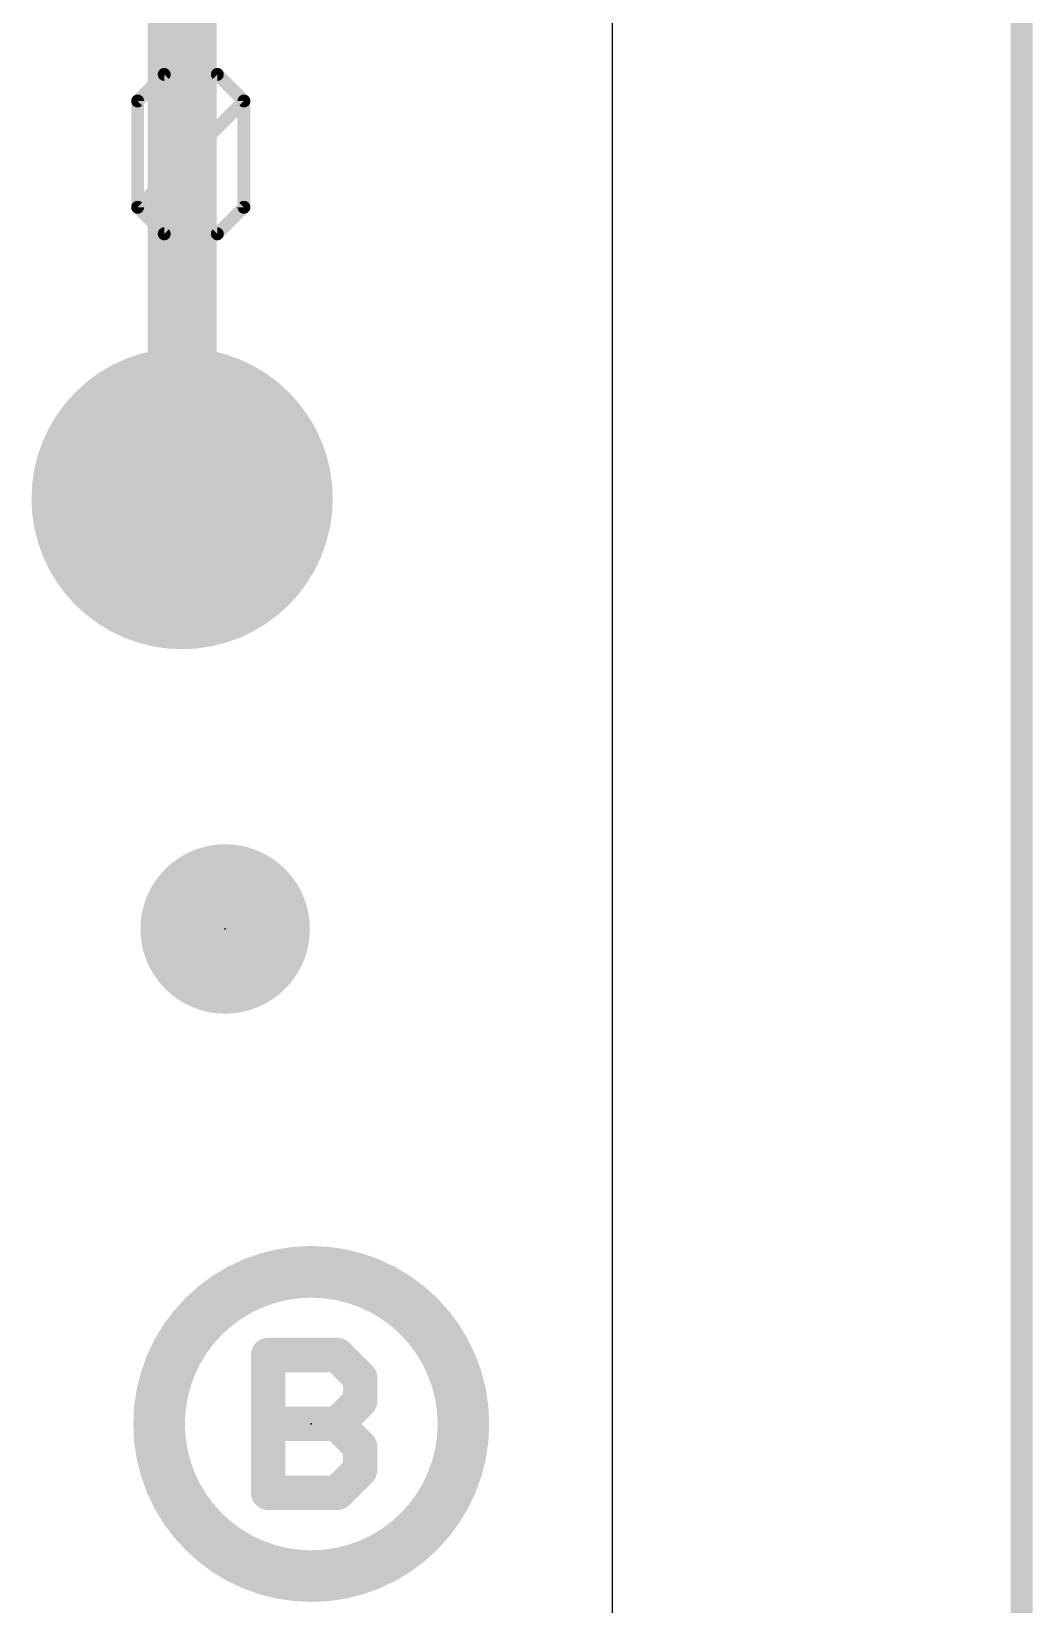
# Model space of a CAD drawing. Extents: x -7.7 to 68.6, y -5.3 to 60.5.
# Drawn here: x 62.61 to 68.52, y 40.46 to 49.75 of the extents above; entities that cross this region are included whole.
import ezdxf

# ---------------------------------------------------------------- set-up
doc = ezdxf.new("R2010")
doc.units = 0
for name, color, linetype in [('1', 12, 'CONTINUOUS'), ('17', 110, 'CONTINUOUS'), ('20', 4, 'CONTINUOUS'), ('21', 40, 'CONTINUOUS'), ('23', 53, 'CONTINUOUS'), ('47', 253, 'CONTINUOUS'), ('51', 253, 'CONTINUOUS')]:
    doc.layers.add(name, color=color, linetype=linetype)

# ---------------------------------------------------------------- blocks, each defined once
blk = doc.blocks.new('PIE')
at = {"const_width": 0.5}
blk.add_lwpolyline([(0, -0.25, 1), (0, 0.25, 1), (0, -0.25)], format="xyb", dxfattribs=at)
blk = doc.blocks.new('RECT')
blk.add_solid([(-0.5, -0.5), (0.5, -0.5), (-0.5, 0.5), (0.5, 0.5)])
blk = doc.blocks.new('ROUNDP')
at = {"const_width": 0.5}
blk.add_lwpolyline([(0, -0.25, 1), (0, 0.25, 1), (0, -0.25)], format="xyb", dxfattribs=at)

msp = doc.modelspace()

# ---------------------------------------------------------------- linework, layer by layer
at = {"layer": '1', "const_width": 0.4064}
msp.add_lwpolyline([(63.5, 50.8), (63.5, 46.99)], dxfattribs=at)
at = {"layer": '1', "const_width": 0.2032}
msp.add_lwpolyline([(63.3984, 46.99, 1), (63.6016, 46.99)], format="xyb", dxfattribs=at)
at = {"layer": '20'}
msp.add_line((66.04, 40.386), (66.04, 51.816), dxfattribs=at)
at = {"layer": '21'}
for points, const_width in [([(63.2376, 49.3359), (63.3943, 49.4927)], 0.0762), ([(63.3943, 49.4927), (63.7079, 49.4927)], 0.0762), ([(63.7079, 49.4927), (63.8647, 49.3359)], 0.0762), ([(63.2376, 48.7089), (63.2376, 49.3359)], 0.0762), ([(63.2376, 48.7089), (63.8647, 49.3359)], 0.0762), ([(63.8647, 49.3359), (63.8647, 48.7089)], 0.0762), ([(63.3943, 48.5521), (63.2376, 48.7089)], 0.0762), ([(63.8647, 48.7089), (63.7079, 48.5521)], 0.0762), ([(63.7079, 48.5521), (63.3943, 48.5521)], 0.0762), ([(64.008, 41.1226), (64.008, 41.9361)], 0.2032), ([(64.008, 41.9361), (64.4147, 41.9361)], 0.2032), ([(64.4147, 41.9361), (64.5503, 41.8005)], 0.2032), ([(64.5503, 41.8005), (64.5503, 41.6649)], 0.2032), ([(64.5503, 41.6649), (64.4147, 41.5293)], 0.2032), ([(64.008, 41.5293), (64.4147, 41.5293)], 0.2032), ([(64.4147, 41.5293), (64.5503, 41.3938)], 0.2032), ([(64.5503, 41.3938), (64.5503, 41.2582)], 0.2032), ([(64.5503, 41.2582), (64.4147, 41.1226)], 0.2032), ([(64.4147, 41.1226), (64.008, 41.1226)], 0.2032)]:
    msp.add_lwpolyline(points, dxfattribs=dict(at, const_width=const_width))
for points, const_width in [([(63.3943, 49.5118, 1), (63.3943, 49.4737)], 0.0381), ([(63.4078, 49.4792, 1), (63.3809, 49.5062)], 0.0381), ([(63.7214, 49.5062, 1), (63.6944, 49.4792)], 0.0381), ([(63.7079, 49.4737, 1), (63.7079, 49.5118)], 0.0381), ([(63.2566, 49.3359, 1), (63.2185, 49.3359)], 0.0381), ([(63.2241, 49.3494, 1), (63.2511, 49.3225)], 0.0381), ([(63.8837, 49.3359, 1), (63.8456, 49.3359)], 0.0381), ([(63.8781, 49.3225, 1), (63.8512, 49.3494)], 0.0381), ([(63.8512, 49.3225, 1), (63.8781, 49.3494)], 0.0381), ([(63.2511, 48.7223, 1), (63.2241, 48.6954)], 0.0381), ([(63.2241, 48.7223, 1), (63.2511, 48.6954)], 0.0381), ([(63.8781, 48.6954, 1), (63.8512, 48.7223)], 0.0381), ([(63.2185, 48.7089, 1), (63.2566, 48.7089)], 0.0381), ([(63.8456, 48.7089, 1), (63.8837, 48.7089)], 0.0381), ([(63.3943, 48.5712, 1), (63.3943, 48.5331)], 0.0381), ([(63.3809, 48.5386, 1), (63.4078, 48.5656)], 0.0381), ([(63.6944, 48.5656, 1), (63.7214, 48.5386)], 0.0381), ([(63.7079, 48.5331, 1), (63.7079, 48.5712)], 0.0381), ([(64.262, 40.631, 1), (64.262, 42.427, 1), (64.262, 40.631)], 0.3048), ([(64.0588, 41.9361, 1), (63.9572, 41.9361)], 0.1016), ([(64.008, 41.9869, 1), (64.008, 41.8853)], 0.1016), ([(64.4507, 41.972, 1), (64.3788, 41.9002)], 0.1016), ([(64.4147, 41.8853, 1), (64.4147, 41.9869)], 0.1016), ([(64.6011, 41.8005, 1), (64.4995, 41.8005)], 0.1016), ([(64.5144, 41.7646, 1), (64.5862, 41.8364)], 0.1016), ([(64.4995, 41.6649, 1), (64.6011, 41.6649)], 0.1016), ([(64.5862, 41.629, 1), (64.5144, 41.7008)], 0.1016), ([(64.008, 41.5801, 1), (64.008, 41.4785)], 0.1016), ([(64.4507, 41.5653, 1), (64.3788, 41.4934)], 0.1016), ([(64.3788, 41.5653, 1), (64.4507, 41.4934)], 0.1016), ([(64.4147, 41.4785, 1), (64.4147, 41.5801)], 0.1016), ([(64.6011, 41.3938, 1), (64.4995, 41.3938)], 0.1016), ([(64.5144, 41.3578, 1), (64.5862, 41.4297)], 0.1016), ([(64.4995, 41.2582, 1), (64.6011, 41.2582)], 0.1016), ([(64.5862, 41.2223, 1), (64.5144, 41.2941)], 0.1016), ([(64.008, 41.1734, 1), (64.008, 41.0718)], 0.1016), ([(64.4147, 41.0718, 1), (64.4147, 41.1734)], 0.1016), ([(63.9572, 41.1226, 1), (64.0588, 41.1226)], 0.1016), ([(64.3788, 41.1585, 1), (64.4507, 41.0867)], 0.1016)]:
    msp.add_lwpolyline(points, format="xyb", dxfattribs=dict(at, const_width=const_width))
at = {"layer": '23'}
for p in [(63.754, 44.45), (64.262, 41.529)]:
    msp.add_point(p, dxfattribs=at)
at = {"layer": '47', "const_width": 0.13}
msp.add_lwpolyline([(68.453, 35.179), (68.453, 60.116)], dxfattribs=at)
at = {"layer": '51'}
msp.add_line((66.04, 40.386), (66.04, 51.816), dxfattribs=at)

# ---------------------------------------------------------------- block references
at = {"layer": '1'}
msp.add_blockref('PIE', (63.754, 44.45), dxfattribs=at)
at = {"layer": '17', "xscale": 1.778, "yscale": 1.778, "rotation": 90}
msp.add_blockref('ROUNDP', (63.5, 46.99), dxfattribs=at)
msp.add_blockref('ROUNDP', (63.5, 46.99), dxfattribs=at)
at = {"layer": '51', "xscale": 0.508, "yscale": 0.508}
msp.add_blockref('RECT', (63.5, 46.99), dxfattribs=at)

doc.saveas('drawing.dxf')
